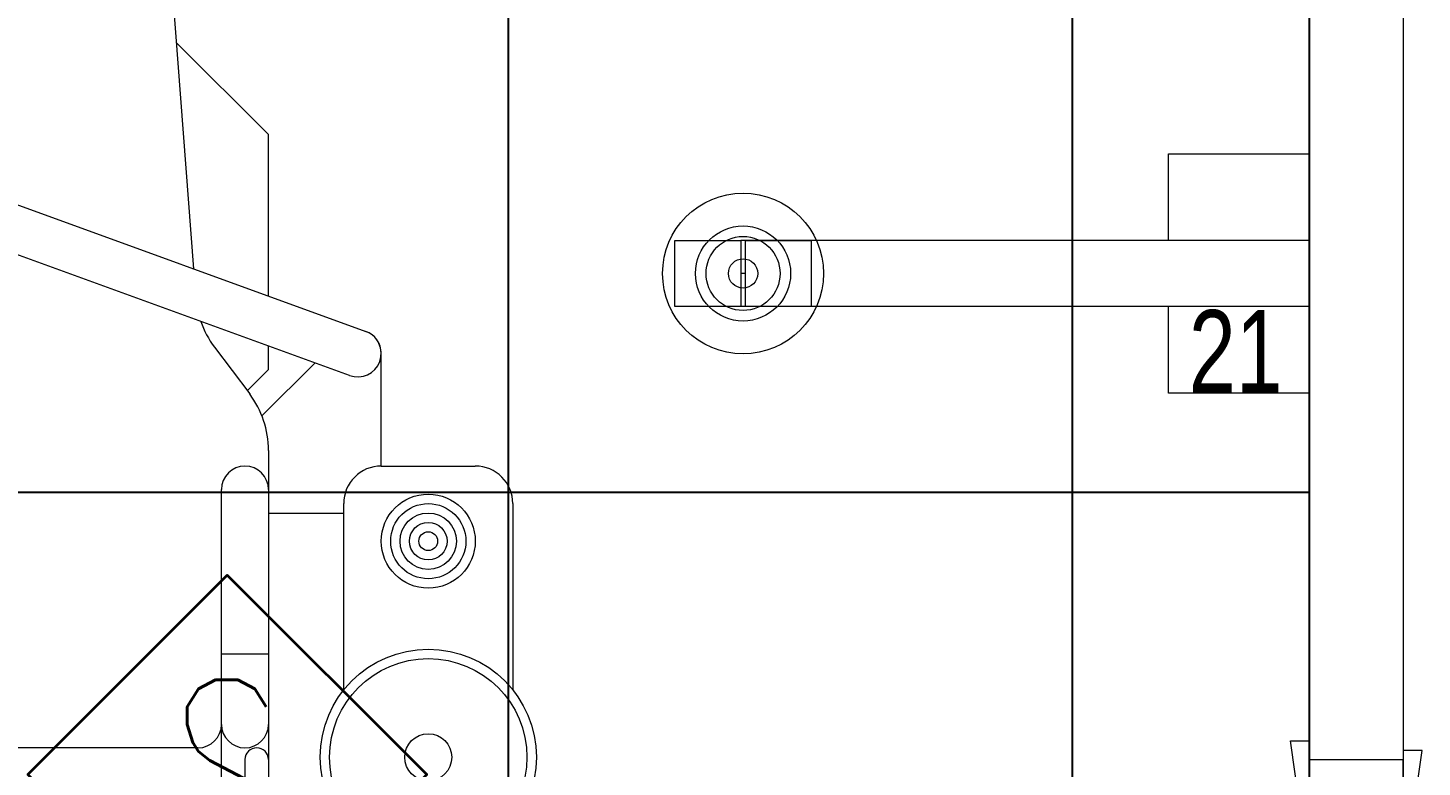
# Model space of a CAD drawing. Extents: x -12260 to 57327, y -29287 to 19916.
# Drawn here: x 31204 to 32687, y 6607 to 7394 of the extents above; entities that cross this region are included whole.
import ezdxf
from ezdxf.enums import TextEntityAlignment as Align

# ---------------------------------------------------------------- set-up
doc = ezdxf.new("R2010")
doc.units = 0
doc.header["$LTSCALE"] = 0.25
doc.linetypes.add('DASHDOT', pattern=[25.4, 12.7, -6.35, 0, -6.35])
for name, color, linetype, lineweight in [('01-First Floor$0$72_EGR_EQP_TAG', 142, 'Continuous', 5), ('01-First Floor$0$LOADING', 253, 'Continuous', 5), ('01-First Floor$0$Walls', 251, 'Continuous', 5), ('01-First Floor$0$Wooden Joinery', 251, 'Continuous', 5), ('E-LITE-CLNG-CNDT', 6, 'DASHDOT', 35), ('F-ALRM-CLNG @ 100', 33, 'Continuous', 35)]:
    doc.layers.add(name, color=color, linetype=linetype, lineweight=lineweight)
doc.layers.add('01-First Floor$0$FALSE CEILING', color=251, linetype='Continuous')
doc.styles.add('01-First Floor$0$X3G_ENTITY_257CFD', font='swisscl.ttf', dxfattribs={"height": 200})
doc.styles.add('DC_SIMPLEX', font='SIMPLEX.shx', dxfattribs={"width": 0.7})

# ---------------------------------------------------------------- blocks, each defined once
blk = doc.blocks.new('01-First Floor$0$A$C72370EFE')
at = {"layer": '01-First Floor$0$Wooden Joinery'}
for p, q in [((-0.01, -0.04), (-0.02, -0.04)), ((-0.01, -0.03), (-0.01, -0.07)), ((0, -0.03), (-0.01, -0.03)), ((0.04, -0.03), (0.05, -0.03)), ((0.05, -0.03), (0.05, -0.07)), ((0.05, -0.04), (0.06, -0.04)), ((-0.05, -0.07), (-0.05, -0.16)), ((-0.03, -0.07), (-0.03, -0.16)), ((-0.01, -0.06), (-0.02, -0.06)), ((0, -0.07), (-0.01, -0.07)), ((0.04, -0.07), (0.05, -0.07)), ((0.05, -0.06), (0.06, -0.06)), ((0.07, -0.07), (0.07, -0.16)), ((0.09, -0.07), (0.09, -0.16)), ((-0.01, -0.17), (-0.02, -0.17)), ((-0.01, -0.17), (-0.01, -0.19)), ((0.05, -0.17), (0.06, -0.17)), ((0.05, -0.17), (0.05, -0.19)), ((-0.01, -0.19), (-0.02, -0.19)), ((0.05, -0.19), (0.06, -0.19))]:
    blk.add_line(p, q, dxfattribs=at)
for centre, radius, start, end in [((-0.02, -0.07), 0.03, 90, 180), ((0.06, -0.07), 0.03, 0, 90), ((-0.02, -0.07), 0.01, 90, 180), ((0.06, -0.07), 0.01, 0, 90), ((-0.02, -0.16), 0.03, 180, 270), ((-0.02, -0.16), 0.01, 180, 270), ((0.06, -0.16), 0.01, 270, 0), ((0.06, -0.16), 0.03, 270, 0)]:
    blk.add_arc(centre, radius, start, end, dxfattribs=at)
blk = doc.blocks.new('01-First Floor$0$A$C5DAD61B4')
at = {"layer": '01-First Floor$0$Wooden Joinery'}
for points in [[(80, 959.1), (80, 969.1), (10, 979.1), (10, 959.1)], [(940, 959.1), (940, 969.1), (1010, 979.1), (1010, 959.1)], [(70, 859.1), (70, 849.1), (0, 839.1), (0, 859.1)], [(120, 859.1), (120, 0), (80, 0), (80, 859.1)], [(950, 859.1), (950, 849.1), (1020, 839.1), (1020, 859.1)]]:
    blk.add_lwpolyline(points, close=True, dxfattribs=at)
for points in [[(45, 859.1), (45, 959.1), (20, 959.1), (20, 859.1), (45, 859.1)], [(45, 859.1), (80, 859.1), (80, 899.1), (90, 899.1), (90, 959.1), (45, 959.1), (45, 859.1)], [(975, 859.1), (940, 859.1), (940, 899.1), (930, 899.1), (930, 959.1), (975, 959.1), (975, 859.1)], [(975, 859.1), (975, 959.1), (1000, 959.1), (1000, 859.1), (975, 859.1)]]:
    blk.add_lwpolyline(points, dxfattribs=at)
blk.add_arc((80, 859.1), 860, 272.666, 0, dxfattribs=at)
at = {"layer": '01-First Floor$0$Wooden Joinery', "xscale": 999.9999999998854, "yscale": 999.9999999998854, "zscale": 999.9999999998854, "rotation": 180}
blk.add_blockref('01-First Floor$0$A$C72370EFE', (120, 0), dxfattribs=at)
blk = doc.blocks.new('01-First Floor$0$D.131.54.59')
for p, q in [((293989, 4464.5), (293384, 4464.5)), ((293389, 4429.5), (293384, 4429.5)), ((293989, 4394.5), (293384, 4394.5))]:
    blk.add_line(p, q)
for points in [[(293989, 4557), (293989, 4302), (293839, 4302), (293839, 4394.5)], [(293839, 4464.5), (293839, 4557), (293989, 4557)], [(293314, 4464.5), (293384, 4464.5), (293384, 4394.5), (293314, 4394.5), (293314, 4464.5)], [(293389, 4464.5), (293459, 4464.5), (293459, 4394.5), (293389, 4394.5), (293389, 4464.5)]]:
    blk.add_lwpolyline(points)
for radius in [85.6, 50.6, 39.4, 15.6]:
    blk.add_circle((293386.5, 4429.5), radius)
blk = doc.blocks.new('01-First Floor$0$D.121.03.06')
at = {"layer": '01-First Floor$0$LOADING'}
for p, q in [((286368, 7020.4), (286408.4, 6495)), ((286488, 6637.8), (286389.9, 6735.9)), ((285908.6, 6676.9), (286591.4, 6428.4)), ((286574.3, 6381.4), (285869.6, 6637.9)), ((286488, 6466), (286488, 6637.8)), ((286430.5, 6411.7), (286468, 6361.7)), ((286488, 6387.8), (286488, 6412.8)), ((286481, 6338.4), (286537.5, 6394.8)), ((286607.9, 6285), (286607.9, 6404.9)), ((286465.4, 6365.2), (286488, 6387.8)), ((286488, 6301.7), (286488, 5910)), ((286608, 6285), (286708, 6285)), ((286438, 6010), (286438, 6260)), ((286488, 6260), (286488, 6010)), ((286568, 6046.6), (286568, 6245)), ((286748, 6245), (286748, 6046.6)), ((286488, 6235), (286568, 6235)), ((286438, 6085), (286488, 6085)), ((286438, 5947.5), (286438, 6036.1)), ((286413, 5985), (285963, 5985)), ((286463, 5972.5), (286463, 5947.5))]:
    blk.add_line(p, q, dxfattribs=at)
for centre, radius in [((286658, 6205), 50), ((286658, 6205), 40), ((286658, 6205), 30), ((286658, 6205), 20), ((286658, 6205), 10), ((286658, 5975), 115), ((286658, 5975), 105), ((286658, 5975), 25)]:
    blk.add_circle(centre, radius, dxfattribs=at)
for centre, radius, start, end in [((286510.5, 6471.7), 100, 199.0591, 216.8699), ((286582.9, 6404.9), 25, 250, 70), ((286582.9, 6404.9), 25, 0, 70), ((286388, 6301.7), 100, 0, 36.8699), ((286463, 6260), 25, 0, 180), ((286608, 6245), 40, 90, 180), ((286708, 6245), 40, 0, 90), ((286413, 6010), 25, 270, 0), ((286463, 6010), 25, 180, 0), ((286475.5, 5972.5), 12.5, 0, 180)]:
    blk.add_arc(centre, radius, start, end, dxfattribs=at)
blk = doc.blocks.new('01-First Floor')
at = {"layer": '01-First Floor$0$FALSE CEILING', "linetype": 'Continuous'}
for p, q in [((31715.6, 5100), (31715.6, 8610)), ((32315.6, 5100), (32315.6, 8610)), ((29315.6, 6900), (32567.5, 6900))]:
    blk.add_line(p, q, dxfattribs=at)
at = {"layer": '01-First Floor$0$FALSE CEILING'}
blk.add_lwpolyline([(29315.6, 5100), (32567.5, 5100), (32567.5, 8610), (29315.6, 8610)], close=True, dxfattribs=at)
at = {"layer": '01-First Floor$0$Walls'}
for p, q in [((32667.5, 8840), (32667.5, 6615)), ((32567.5, 8610), (32567.5, 6615)), ((32667.5, 6615), (32567.5, 6615))]:
    blk.add_line(p, q, dxfattribs=at)
at = {"layer": '01-First Floor$0$LOADING'}
for name, p in [('01-First Floor$0$D.121.03.06', (-255027.9, 642.7, -0.1)), ('01-First Floor$0$D.121.03.06', (-255027.9, 642.7, -0.1)), ('01-First Floor$0$D.131.54.59', (-261421.5, 2703.2, -0.1))]:
    blk.add_blockref(name, p, dxfattribs=at)
at = {"layer": '01-First Floor$0$Wooden Joinery', "xscale": -1, "rotation": 270}
blk.add_blockref('01-First Floor$0$A$C5DAD61B4', (31708.4, 5615), dxfattribs=at)
at = {"layer": '01-First Floor$0$72_EGR_EQP_TAG', "insert": (32489.2, 7093.7, -0.2), "char_height": 87.47, "attachment_point": 2, "style": '01-First Floor$0$X3G_ENTITY_257CFD'}
blk.add_mtext('21', dxfattribs=at)
blk = doc.blocks.new('A$C5CF53093')
blk.add_lwpolyline([(0, -212.1), (-212.1, 0), (0, 212.1), (212.1, 0)], close=True)
blk = doc.blocks.new('*U65')
at = {"xscale": 0.01, "yscale": 0.01, "zscale": 0.01}
blk.add_blockref('A$C5CF53093', (0.007, -0.007), dxfattribs=at)
at = {"color": 6, "style": 'DC_SIMPLEX', "width": 0.7, "flags": 8}
blk.add_attdef('TYPE', text='', height=2, rotation=360, dxfattribs=at).set_placement((0, 0), align=Align.MIDDLE_CENTER)

msp = doc.modelspace()

# ---------------------------------------------------------------- block references
at = {"layer": 'E-LITE-CLNG-CNDT'}
msp.add_blockref('01-First Floor', (0, 0), dxfattribs=at)
at = {"layer": 'F-ALRM-CLNG @ 100', "xscale": 100, "yscale": 100, "zscale": 100}
msp.add_blockref('*U65', (31415.6, 6600), dxfattribs=at).add_auto_attribs({'TYPE': 'S'})

doc.saveas('drawing.dxf')
